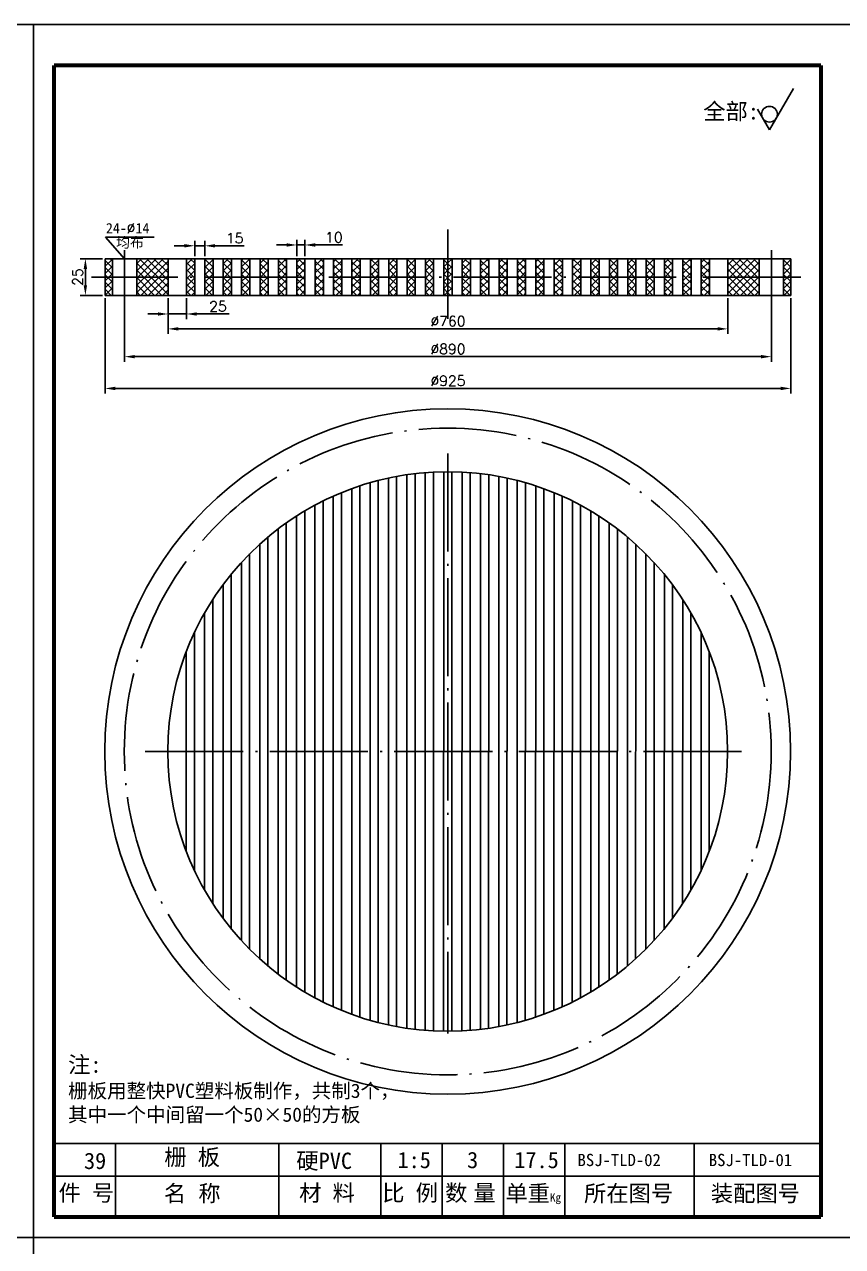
# Model space of a CAD drawing. Extents: x -699 to 795, y -2090 to -821.
# Drawn here: x -483.6 to -283.3, y -1120.4 to -821.1 of the extents above; entities that cross this region are included whole.
import ezdxf

# ---------------------------------------------------------------- set-up
doc = ezdxf.new("R2010")
doc.units = 0
doc.header["$MEASUREMENT"] = 0
doc.linetypes.add('ACAD_ISO04W100', pattern=[30.5, 24, -3, 0.5, -3])
doc.layers.get('DEFPOINTS').update_dxf_attribs({"linetype": 'CONTINUOUS'})
for name, color, linetype in [('中线', 1, 'ACAD_ISO04W100'), ('文字', 6, 'CONTINUOUS'), ('标注', 5, 'CONTINUOUS'), ('细线', 4, 'CONTINUOUS'), ('边框线', 7, 'CONTINUOUS')]:
    doc.layers.add(name, color=color, linetype=linetype)
doc.styles.get("Standard").update_dxf_attribs({"font": 'txt.shx'})
doc.styles.add('临时', font='SIMFANG.TTF', dxfattribs={"height": 4})
doc.styles.add('文字', font='SIMFANG.TTF', dxfattribs={"height": 5})
doc.dimstyles.new('ISO-25', dxfattribs={"dimtxt": 2.5, "dimasz": 2.5, "dimexe": 1.25, "dimexo": 0.625, "dimtad": 1, "dimdec": 4, "dimdsep": 46, "dimlunit": 6, "dimtxsty": 'Standard', "dimcen": 2.5, "dimadec": 0, "dimazin": 0, "dimtfac": 1, "dimtdec": 4, "dimtmove": 0, "dimatfit": 3, "dimfxl": 1, "dimtolj": 1, "dimtzin": 0, "dimarcsym": 0})
doc.dimstyles.get("Standard").update_dxf_attribs({"dimtxt": 2.5, "dimasz": 2.5, "dimexe": 1.25, "dimexo": 0.625, "dimtad": 1, "dimdec": 4, "dimdsep": 46, "dimlunit": 6, "dimtxsty": 'Standard', "dimcen": 2.5, "dimadec": 0, "dimazin": 0, "dimtfac": 1, "dimtdec": 4, "dimtmove": 0, "dimatfit": 3, "dimfxl": 1, "dimtolj": 1, "dimtzin": 0, "dimarcsym": 0})
pattern_1 = [(45, (0.0656, 7.804), (-0.8838835, 0.8838835), []), (135, (0.0656, 7.804), (-0.8838835, -0.8838835), [])]

# ---------------------------------------------------------------- blocks, each defined once
blk = doc.blocks.new('*D29')
at = {"layer": 'DEFPOINTS', "color": 0}
for p in [(-414.89, -875.11), (-416.89, -878.47), (-414.89, -878.47)]:
    blk.add_point(p, dxfattribs=at)
at = {"layer": '标注', "color": 0, "lineweight": -2}
for p, q in [((-419.39, -875.11), (-421.89, -875.11)), ((-416.89, -877.85), (-416.89, -873.86)), ((-416.89, -875.11), (-414.89, -875.11)), ((-414.89, -877.85), (-414.89, -873.86)), ((-412.39, -875.11), (-405.72, -875.11))]:
    blk.add_line(p, q, dxfattribs=at)
at = {"layer": '标注', "color": 0}
for points in [[(-419.39, -874.69), (-419.39, -875.53), (-416.89, -875.11)], [(-412.39, -874.69), (-412.39, -875.53), (-414.89, -875.11)]]:
    blk.add_solid(points, dxfattribs=at)
at = {"layer": '标注', "color": 0, "insert": (-407.81, -873.24), "char_height": 2.5, "attachment_point": 5}
blk.add_mtext('\\A1;10', dxfattribs=at)
blk = doc.blocks.new('*D30')
at = {"layer": 'DEFPOINTS', "color": 0}
for p in [(-439.39, -875.31), (-441.89, -878.47), (-439.39, -878.47)]:
    blk.add_point(p, dxfattribs=at)
at = {"layer": '标注', "color": 0, "lineweight": -2}
for p, q in [((-444.39, -875.31), (-446.89, -875.31)), ((-441.89, -877.85), (-441.89, -874.06)), ((-441.89, -875.31), (-439.39, -875.31)), ((-439.39, -877.85), (-439.39, -874.06)), ((-436.89, -875.31), (-429.81, -875.31))]:
    blk.add_line(p, q, dxfattribs=at)
at = {"layer": '标注', "color": 0}
for points in [[(-444.39, -874.89), (-444.39, -875.73), (-441.89, -875.31)], [(-436.89, -874.89), (-436.89, -875.73), (-439.39, -875.31)]]:
    blk.add_solid(points, dxfattribs=at)
at = {"layer": '标注', "color": 0, "insert": (-432.1, -873.43), "char_height": 2.5, "attachment_point": 5}
blk.add_mtext('\\A1;15', dxfattribs=at)
blk = doc.blocks.new('*D31')
at = {"layer": 'DEFPOINTS', "color": 0}
for p in [(-448.39, -887.47), (-311.39, -887.47), (-448.39, -895.66)]:
    blk.add_point(p, dxfattribs=at)
at = {"layer": '标注', "color": 0, "lineweight": -2}
for p, q in [((-448.39, -888.1), (-448.39, -896.91)), ((-311.39, -888.1), (-311.39, -896.91)), ((-313.89, -895.66), (-445.89, -895.66))]:
    blk.add_line(p, q, dxfattribs=at)
at = {"layer": '标注', "color": 0}
for points in [[(-445.89, -895.24), (-445.89, -896.07), (-448.39, -895.66)], [(-313.89, -895.24), (-313.89, -896.07), (-311.39, -895.66)]]:
    blk.add_solid(points, dxfattribs=at)
at = {"layer": '标注', "color": 0, "insert": (-379.89, -893.78), "char_height": 2.5, "attachment_point": 5}
blk.add_mtext('\\A1;%%c760', dxfattribs=at)
blk = doc.blocks.new('*D101')
at = {"layer": 'DEFPOINTS', "color": 0}
for p in [(-459.05, -887.47), (-300.73, -887.47), (-300.73, -902.46)]:
    blk.add_point(p, dxfattribs=at)
at = {"layer": '标注', "color": 0, "lineweight": -2}
for p, q in [((-459.05, -888.1), (-459.05, -903.71)), ((-300.73, -888.1), (-300.73, -903.71)), ((-456.55, -902.46), (-303.23, -902.46))]:
    blk.add_line(p, q, dxfattribs=at)
at = {"layer": '标注', "color": 0}
for points in [[(-456.55, -902.05), (-456.55, -902.88), (-459.05, -902.46)], [(-303.23, -902.05), (-303.23, -902.88), (-300.73, -902.46)]]:
    blk.add_solid(points, dxfattribs=at)
at = {"layer": '标注', "color": 0, "insert": (-379.89, -900.59), "char_height": 2.5, "attachment_point": 5}
blk.add_mtext('\\A1;%%c890', dxfattribs=at)
blk = doc.blocks.new('*D102')
at = {"layer": 'DEFPOINTS', "color": 0}
for p in [(-463.81, -887.47), (-295.97, -887.47), (-463.81, -910.24)]:
    blk.add_point(p, dxfattribs=at)
at = {"layer": '标注', "color": 0, "lineweight": -2}
for p, q in [((-463.81, -888.1), (-463.81, -911.49)), ((-295.97, -888.1), (-295.97, -911.49)), ((-298.47, -910.24), (-461.31, -910.24))]:
    blk.add_line(p, q, dxfattribs=at)
at = {"layer": '标注', "color": 0}
for points in [[(-461.31, -909.82), (-461.31, -910.66), (-463.81, -910.24)], [(-298.47, -909.82), (-298.47, -910.66), (-295.97, -910.24)]]:
    blk.add_solid(points, dxfattribs=at)
at = {"layer": '标注', "color": 0, "insert": (-379.89, -908.36), "char_height": 2.5, "attachment_point": 5}
blk.add_mtext('\\A1;%%c925', dxfattribs=at)
blk = doc.blocks.new('*D103')
at = {"layer": 'DEFPOINTS', "color": 0}
for p in [(-448.39, -887.47), (-443.89, -887.47), (-443.89, -892.01)]:
    blk.add_point(p, dxfattribs=at)
at = {"layer": '标注', "color": 0, "lineweight": -2}
for p, q in [((-448.39, -888.1), (-448.39, -893.26)), ((-443.89, -888.1), (-443.89, -893.26)), ((-450.89, -892.01), (-453.39, -892.01)), ((-448.39, -892.01), (-443.89, -892.01)), ((-441.39, -892.01), (-433.47, -892.01))]:
    blk.add_line(p, q, dxfattribs=at)
at = {"layer": '标注', "color": 0}
for points in [[(-450.89, -891.6), (-450.89, -892.43), (-448.39, -892.01)], [(-441.39, -891.6), (-441.39, -892.43), (-443.89, -892.01)]]:
    blk.add_solid(points, dxfattribs=at)
at = {"layer": '标注', "color": 0, "insert": (-436.18, -890.14), "char_height": 2.5, "attachment_point": 5}
blk.add_mtext('\\A1;25', dxfattribs=at)
blk = doc.blocks.new('*D104')
at = {"layer": 'DEFPOINTS', "color": 0}
for p in [(-463.81, -878.47), (-468.64, -887.47), (-463.81, -887.47)]:
    blk.add_point(p, dxfattribs=at)
at = {"layer": '标注', "color": 0, "lineweight": -2}
for p, q in [((-464.43, -878.47), (-469.89, -878.47)), ((-468.64, -880.97), (-468.64, -884.97)), ((-464.43, -887.47), (-469.89, -887.47))]:
    blk.add_line(p, q, dxfattribs=at)
at = {"layer": '标注', "color": 0}
for points in [[(-469.06, -880.97), (-468.23, -880.97), (-468.64, -878.47)], [(-469.06, -884.97), (-468.23, -884.97), (-468.64, -887.47)]]:
    blk.add_solid(points, dxfattribs=at)
at = {"layer": '标注', "color": 0, "insert": (-470.52, -882.97), "char_height": 2.5, "attachment_point": 5, "rotation": 90}
blk.add_mtext('\\A1;25', dxfattribs=at)

msp = doc.modelspace()

# ---------------------------------------------------------------- hatches: boundary and pattern name
at = {"layer": '标注'}
h = msp.add_hatch(dxfattribs=at)
h.set_pattern_fill('ANSI37', color=256, scale=10, style=0)
h.set_pattern_definition(pattern_1)
h.paths.add_polyline_path([(-463.80712, -887.47049), (-462.02613, -887.47049), (-462.02613, -878.47049), (-463.80712, -878.47049)])
h.paths.add_polyline_path([(-456.08235, -878.47049), (-456.08235, -887.47049), (-448.39083, -887.47049), (-448.39083, -878.47049)])
h = msp.add_hatch(dxfattribs=at)
h.set_pattern_fill('ANSI37', color=256, scale=10, style=0)
h.set_pattern_definition(pattern_1)
h.paths.add_polyline_path([(-295.97453, -878.47049), (-297.75552, -878.47049), (-297.75552, -887.47049), (-295.97453, -887.47049)])
h.paths.add_polyline_path([(-303.69931, -882.97049), (-303.69931, -878.47049), (-311.39083, -878.47049), (-311.39083, -882.97049)])
h.paths.add_polyline_path([(-303.69931, -887.47049), (-303.69931, -882.97049), (-311.39083, -882.97049), (-311.39083, -887.47049)])

# ---------------------------------------------------------------- linework, layer by layer
at = {"layer": '中线'}
for p, q in [((-379.89083, -871.33345), (-379.89083, -893.16383)), ((-459.05424, -876.4002), (-459.05424, -888.98352)), ((-300.72742, -876.4002), (-300.72742, -888.98352)), ((-293.5124, -882.97049), (-467.1185, -882.97049)), ((-379.92015, -926.16369), (-379.95706, -1068.18964)), ((-454.01872, -999.1425), (-305.8768, -999.1425))]:
    msp.add_line(p, q, dxfattribs=at)
msp.add_circle((-379.9564, -999.1425), 79.1663, dxfattribs=at)
at = {"layer": '文字'}
for p, q in [((-461.30638, -1113.11101), (-461.30638, -1095.11101)), ((-421.30638, -1113.11101), (-421.30638, -1095.11101)), ((-396.30638, -1113.11101), (-396.30638, -1095.11101)), ((-381.30638, -1113.11101), (-381.30638, -1095.11101)), ((-366.30638, -1113.11101), (-366.30638, -1095.11101)), ((-351.30638, -1113.11101), (-351.30638, -1095.11101)), ((-319.59138, -1095.11101), (-319.59138, -1113.11101)), ((-288.55638, -1103.11101), (-476.30638, -1103.11101))]:
    msp.add_line(p, q, dxfattribs=at)
at = {"layer": '标注'}
for p, q in [((-301.18899, -846.93068), (-295.33082, -836.78403)), ((-304.11807, -841.85735), (-301.18899, -846.93068)), ((-459.05424, -878.47049), (-463.70002, -873.21984)), ((-463.70002, -873.21984), (-451.84247, -873.21984)), ((-443.89083, -879.8619), (-442.49942, -878.47049)), ((-441.89083, -881.36811), (-443.89083, -879.36811)), ((-443.89083, -881.62967), (-441.89083, -879.62967)), ((-441.89083, -879.60034), (-443.02068, -878.47049)), ((-439.39083, -878.89744), (-438.96388, -878.47049)), ((-437.39083, -880.56481), (-439.39083, -878.56481)), ((-439.39083, -880.6652), (-437.39083, -878.6652)), ((-437.39083, -878.79704), (-437.71738, -878.47049)), ((-434.89083, -879.70074), (-433.66058, -878.47049)), ((-434.89083, -881.4685), (-432.89083, -879.4685)), ((-432.89083, -881.52928), (-434.89083, -879.52928)), ((-432.89083, -879.76151), (-434.18184, -878.47049)), ((-430.39083, -878.73627), (-430.12505, -878.47049)), ((-430.39083, -880.50404), (-428.39083, -878.50404)), ((-428.39083, -880.72597), (-430.39083, -878.72597)), ((-428.39083, -878.95821), (-428.87854, -878.47049)), ((-425.89083, -879.53957), (-424.82175, -878.47049)), ((-425.89083, -881.30734), (-423.89083, -879.30734)), ((-423.89083, -881.69044), (-425.89083, -879.69044)), ((-423.89083, -879.92267), (-425.34301, -878.47049)), ((-421.39083, -878.57511), (-421.28621, -878.47049)), ((-421.39083, -880.34287), (-419.51845, -878.47049)), ((-419.39083, -880.88714), (-421.39083, -878.88714)), ((-419.39083, -879.11937), (-420.03971, -878.47049)), ((-416.89083, -879.37841), (-415.98291, -878.47049)), ((-416.89083, -881.14617), (-414.89083, -879.14617)), ((-414.89083, -880.08384), (-416.50417, -878.47049)), ((-412.39083, -880.18171), (-410.67961, -878.47049)), ((-410.39083, -881.04831), (-412.39083, -879.04831)), ((-410.39083, -879.28054), (-411.20087, -878.47049)), ((-407.89083, -879.21724), (-407.14408, -878.47049)), ((-407.89083, -880.98501), (-405.89083, -878.98501)), ((-405.89083, -880.245), (-407.66534, -878.47049)), ((-405.89083, -878.47724), (-405.89757, -878.47049)), ((-403.39083, -880.02054), (-401.84078, -878.47049)), ((-401.39083, -881.20947), (-403.39083, -879.20947)), ((-403.39083, -881.78831), (-401.39083, -879.78831)), ((-401.39083, -879.4417), (-402.36204, -878.47049)), ((-398.89083, -879.05608), (-398.30524, -878.47049)), ((-398.89083, -880.82384), (-396.89083, -878.82384)), ((-396.89083, -880.40617), (-398.8265, -878.47049)), ((-396.89083, -878.6384), (-397.05874, -878.47049)), ((-394.39083, -879.85938), (-393.00194, -878.47049)), ((-392.39083, -881.37064), (-394.39083, -879.37064)), ((-394.39083, -881.62714), (-392.39083, -879.62714)), ((-392.39083, -879.60287), (-393.5232, -878.47049)), ((-389.89083, -878.89491), (-389.46641, -878.47049)), ((-387.89083, -880.56733), (-389.89083, -878.56733)), ((-389.89083, -880.66268), (-387.89083, -878.66268)), ((-387.89083, -878.79957), (-388.2199, -878.47049)), ((-385.39083, -879.69821), (-384.16311, -878.47049)), ((-385.39083, -881.46598), (-383.39083, -879.46598)), ((-383.39083, -881.5318), (-385.39083, -879.5318)), ((-383.39083, -879.76403), (-384.68437, -878.47049)), ((-380.89083, -878.73375), (-380.62757, -878.47049)), ((-379.89083, -879.7285), (-380.89083, -878.7285)), ((-380.89083, -880.50151), (-379.89083, -879.50151)), ((-379.89083, -879.50151), (-378.89083, -878.50151)), ((-378.89083, -880.7285), (-379.89083, -879.7285)), ((-378.89083, -878.96073), (-379.38107, -878.47049)), ((-376.39083, -879.53705), (-375.32427, -878.47049)), ((-376.39083, -881.30481), (-374.39083, -879.30481)), ((-374.39083, -881.69297), (-376.39083, -879.69297)), ((-374.39083, -879.9252), (-375.84553, -878.47049)), ((-371.89083, -878.57258), (-371.78874, -878.47049)), ((-371.89083, -880.34035), (-370.02097, -878.47049)), ((-369.89083, -880.88967), (-371.89083, -878.88967)), ((-369.89083, -879.1219), (-370.54223, -878.47049)), ((-367.39083, -879.37588), (-366.48544, -878.47049)), ((-367.39083, -881.14365), (-365.39083, -879.14365)), ((-365.39083, -880.08636), (-367.0067, -878.47049)), ((-362.89083, -880.17918), (-361.18214, -878.47049)), ((-360.89083, -881.05083), (-362.89083, -879.05083)), ((-360.89083, -879.28306), (-361.7034, -878.47049)), ((-358.39083, -879.21472), (-357.6466, -878.47049)), ((-358.39083, -880.98248), (-356.39083, -878.98248)), ((-356.39083, -880.24753), (-358.16786, -878.47049)), ((-356.39083, -878.47976), (-356.4001, -878.47049)), ((-353.89083, -880.01802), (-352.3433, -878.47049)), ((-351.89083, -881.212), (-353.89083, -879.212)), ((-353.89083, -881.78578), (-351.89083, -879.78578)), ((-351.89083, -879.44423), (-352.86456, -878.47049)), ((-349.39083, -879.05355), (-348.80777, -878.47049)), ((-349.39083, -880.82132), (-347.39083, -878.82132)), ((-347.39083, -880.40869), (-349.32903, -878.47049)), ((-347.39083, -878.64093), (-347.56126, -878.47049)), ((-344.89083, -879.85685), (-343.50447, -878.47049)), ((-342.89083, -881.37316), (-344.89083, -879.37316)), ((-344.89083, -881.62462), (-342.89083, -879.62462)), ((-342.89083, -879.60539), (-344.02573, -878.47049)), ((-340.39083, -878.89239), (-339.96893, -878.47049)), ((-338.39083, -880.56986), (-340.39083, -878.56986)), ((-340.39083, -880.66015), (-338.39083, -878.66015)), ((-338.39083, -878.80209), (-338.72243, -878.47049)), ((-335.89083, -879.69569), (-334.66563, -878.47049)), ((-335.89083, -881.46345), (-333.89083, -879.46345)), ((-333.89083, -881.53433), (-335.89083, -879.53433)), ((-333.89083, -879.76656), (-335.18689, -878.47049)), ((-331.39083, -878.73122), (-331.1301, -878.47049)), ((-331.39083, -880.49899), (-329.39083, -878.49899)), ((-329.39083, -880.73103), (-331.39083, -878.73103)), ((-329.39083, -878.96326), (-329.88359, -878.47049)), ((-326.89083, -879.53452), (-325.8268, -878.47049)), ((-326.89083, -881.30229), (-324.89083, -879.30229)), ((-324.89083, -881.69549), (-326.89083, -879.69549)), ((-324.89083, -879.92772), (-326.34806, -878.47049)), ((-322.39083, -878.57006), (-322.29126, -878.47049)), ((-322.39083, -880.33782), (-320.5235, -878.47049)), ((-320.39083, -880.89219), (-322.39083, -878.89219)), ((-320.39083, -879.12442), (-321.04476, -878.47049)), ((-317.89083, -879.37336), (-316.98796, -878.47049)), ((-317.89083, -881.14112), (-315.89083, -879.14112)), ((-315.89083, -880.08889), (-317.50922, -878.47049)), ((-442.05621, -882.97049), (-443.89083, -881.13588)), ((-443.46388, -882.97049), (-441.89083, -881.39744)), ((-437.39083, -882.33258), (-439.39083, -880.33258)), ((-439.39083, -882.43297), (-437.39083, -880.43297)), ((-438.52068, -882.97049), (-439.39083, -882.10034)), ((-438.16058, -882.97049), (-437.39083, -882.20074)), ((-433.21738, -882.97049), (-434.89083, -881.29704)), ((-434.62505, -882.97049), (-432.89083, -881.23627)), ((-430.39083, -882.27181), (-428.39083, -880.27181)), ((-428.39083, -882.49374), (-430.39083, -880.49374)), ((-429.68184, -882.97049), (-430.39083, -882.26151)), ((-429.32175, -882.97049), (-428.39083, -882.03957)), ((-424.37854, -882.97049), (-425.89083, -881.45821)), ((-425.78621, -882.97049), (-423.89083, -881.07511)), ((-421.39083, -882.11064), (-419.39083, -880.11064)), ((-419.39083, -882.65491), (-421.39083, -880.65491)), ((-420.84301, -882.97049), (-421.39083, -882.42267)), ((-420.48291, -882.97049), (-419.39083, -881.87841)), ((-414.89083, -881.85161), (-416.89083, -879.85161)), ((-416.89083, -882.91394), (-414.89083, -880.91394)), ((-415.53971, -882.97049), (-416.89083, -881.61937)), ((-415.17961, -882.97049), (-414.89083, -882.68171)), ((-412.39083, -881.94948), (-410.39083, -879.94948)), ((-410.39083, -882.81607), (-412.39083, -880.81607)), ((-412.00417, -882.97049), (-412.39083, -882.58384)), ((-411.64408, -882.97049), (-410.39083, -881.71724)), ((-405.89083, -882.01277), (-407.89083, -880.01277)), ((-407.89083, -882.75278), (-405.89083, -880.75278)), ((-406.70087, -882.97049), (-407.89083, -881.78054)), ((-406.34078, -882.97049), (-405.89083, -882.52054)), ((-401.39757, -882.97049), (-403.39083, -880.97724)), ((-403.16534, -882.97049), (-403.39083, -882.745)), ((-402.80524, -882.97049), (-401.39083, -881.55608)), ((-396.89083, -882.17394), (-398.89083, -880.17394)), ((-398.89083, -882.59161), (-396.89083, -880.59161)), ((-397.86204, -882.97049), (-398.89083, -881.9417)), ((-397.50194, -882.97049), (-396.89083, -882.35938)), ((-392.55874, -882.97049), (-394.39083, -881.1384)), ((-393.96641, -882.97049), (-392.39083, -881.39491)), ((-387.89083, -882.3351), (-389.89083, -880.3351)), ((-389.89083, -882.43045), (-387.89083, -880.43045)), ((-389.0232, -882.97049), (-389.89083, -882.10287)), ((-388.66311, -882.97049), (-387.89083, -882.19821)), ((-383.7199, -882.97049), (-385.39083, -881.29957)), ((-385.12757, -882.97049), (-383.39083, -881.23375)), ((-379.89083, -881.49627), (-380.89083, -880.49627)), ((-380.89083, -882.26928), (-379.89083, -881.26928)), ((-380.18437, -882.97049), (-380.89083, -882.26403)), ((-379.89083, -881.26928), (-378.89083, -880.26928)), ((-378.89083, -882.49627), (-379.89083, -881.49627)), ((-379.82427, -882.97049), (-378.89083, -882.03705)), ((-374.88107, -882.97049), (-376.39083, -881.46073)), ((-376.28874, -882.97049), (-374.39083, -881.07258)), ((-371.89083, -882.10811), (-369.89083, -880.10811)), ((-369.89083, -882.65743), (-371.89083, -880.65743)), ((-371.34553, -882.97049), (-371.89083, -882.4252)), ((-370.98544, -882.97049), (-369.89083, -881.87588)), ((-365.39083, -881.85413), (-367.39083, -879.85413)), ((-367.39083, -882.91142), (-365.39083, -880.91142)), ((-366.04223, -882.97049), (-367.39083, -881.6219)), ((-365.68214, -882.97049), (-365.39083, -882.67918)), ((-362.89083, -881.94695), (-360.89083, -879.94695)), ((-360.89083, -882.8186), (-362.89083, -880.8186)), ((-362.5067, -882.97049), (-362.89083, -882.58636)), ((-362.1466, -882.97049), (-360.89083, -881.71472)), ((-356.39083, -882.0153), (-358.39083, -880.0153)), ((-358.39083, -882.75025), (-356.39083, -880.75025)), ((-357.2034, -882.97049), (-358.39083, -881.78306)), ((-356.8433, -882.97049), (-356.39083, -882.51802)), ((-351.9001, -882.97049), (-353.89083, -880.97976)), ((-353.66786, -882.97049), (-353.89083, -882.74753)), ((-353.30777, -882.97049), (-351.89083, -881.55355)), ((-347.39083, -882.17646), (-349.39083, -880.17646)), ((-349.39083, -882.58909), (-347.39083, -880.58909)), ((-348.36456, -882.97049), (-349.39083, -881.94423)), ((-348.00447, -882.97049), (-347.39083, -882.35685)), ((-343.06126, -882.97049), (-344.89083, -881.14093)), ((-344.46893, -882.97049), (-342.89083, -881.39239)), ((-338.39083, -882.33763), (-340.39083, -880.33763)), ((-340.39083, -882.42792), (-338.39083, -880.42792)), ((-339.52573, -882.97049), (-340.39083, -882.10539)), ((-339.16563, -882.97049), (-338.39083, -882.19569)), ((-334.22243, -882.97049), (-335.89083, -881.30209)), ((-335.6301, -882.97049), (-333.89083, -881.23122)), ((-331.39083, -882.26675), (-329.39083, -880.26675)), ((-329.39083, -882.49879), (-331.39083, -880.49879)), ((-330.68689, -882.97049), (-331.39083, -882.26656)), ((-330.3268, -882.97049), (-329.39083, -882.03452)), ((-325.38359, -882.97049), (-326.89083, -881.46326)), ((-326.79126, -882.97049), (-324.89083, -881.07006)), ((-322.39083, -882.10559), (-320.39083, -880.10559)), ((-320.39083, -882.65996), (-322.39083, -880.65996)), ((-321.84806, -882.97049), (-322.39083, -882.42772)), ((-321.48796, -882.97049), (-320.39083, -881.87336)), ((-315.89083, -881.85666), (-317.89083, -879.85666)), ((-317.89083, -882.90889), (-315.89083, -880.90889)), ((-316.54476, -882.97049), (-317.89083, -881.62442)), ((-316.18466, -882.97049), (-315.89083, -882.67666)), ((-443.82398, -882.97049), (-443.89083, -882.90364)), ((-443.89083, -883.39744), (-443.46388, -882.97049)), ((-443.89083, -885.1652), (-441.89083, -883.1652)), ((-441.89083, -886.67141), (-443.89083, -884.67141)), ((-443.89083, -886.93297), (-441.89083, -884.93297)), ((-441.89083, -884.90364), (-443.82398, -882.97049)), ((-441.89083, -883.13588), (-442.05621, -882.97049)), ((-439.39083, -884.20074), (-438.16058, -882.97049)), ((-437.39083, -885.86811), (-439.39083, -883.86811)), ((-439.39083, -885.9685), (-437.39083, -883.9685)), ((-437.55621, -887.47049), (-439.39083, -885.63588)), ((-439.12505, -887.47049), (-437.39083, -885.73627)), ((-437.39083, -884.10034), (-438.52068, -882.97049)), ((-434.89083, -883.23627), (-434.62505, -882.97049)), ((-434.89083, -885.00404), (-432.89083, -883.00404)), ((-432.89083, -885.06481), (-434.89083, -883.06481)), ((-434.89083, -886.77181), (-432.89083, -884.77181)), ((-432.89083, -886.83258), (-434.89083, -884.83258)), ((-432.89083, -883.29704), (-433.21738, -882.97049)), ((-430.39083, -884.03957), (-429.32175, -882.97049)), ((-430.39083, -885.80734), (-428.39083, -883.80734)), ((-428.39083, -886.02928), (-430.39083, -884.02928)), ((-430.28621, -887.47049), (-428.39083, -885.57511)), ((-428.39083, -884.26151), (-429.68184, -882.97049)), ((-425.89083, -883.07511), (-425.78621, -882.97049)), ((-425.89083, -884.84287), (-424.01845, -882.97049)), ((-423.89083, -885.22597), (-425.89083, -883.22597)), ((-425.89083, -886.61064), (-423.89083, -884.61064)), ((-423.89083, -886.99374), (-425.89083, -884.99374)), ((-423.89083, -883.45821), (-424.37854, -882.97049)), ((-424.01845, -882.97049), (-423.89083, -882.84287)), ((-421.39083, -883.87841), (-420.48291, -882.97049)), ((-421.39083, -885.64617), (-419.39083, -883.64617)), ((-419.39083, -886.19044), (-421.39083, -884.19044)), ((-421.39083, -887.41394), (-419.39083, -885.41394)), ((-419.39083, -884.42267), (-420.84301, -882.97049)), ((-416.89083, -884.68171), (-415.17961, -882.97049)), ((-414.89083, -885.38714), (-416.89083, -883.38714)), ((-416.89083, -886.44948), (-414.89083, -884.44948)), ((-414.89083, -887.15491), (-416.89083, -885.15491)), ((-414.89083, -883.61937), (-415.53971, -882.97049)), ((-412.39083, -883.71724), (-411.64408, -882.97049)), ((-412.39083, -885.48501), (-410.39083, -883.48501)), ((-410.39083, -886.35161), (-412.39083, -884.35161)), ((-412.39083, -887.25278), (-410.39083, -885.25278)), ((-410.39083, -884.58384), (-412.00417, -882.97049)), ((-407.89083, -884.52054), (-406.34078, -882.97049)), ((-405.89083, -885.54831), (-407.89083, -883.54831)), ((-407.89083, -886.28831), (-405.89083, -884.28831)), ((-405.89083, -887.31607), (-407.89083, -885.31607)), ((-405.89083, -883.78054), (-406.70087, -882.97049)), ((-403.39083, -883.55608), (-402.80524, -882.97049)), ((-403.39083, -885.32384), (-401.39083, -883.32384)), ((-401.39083, -886.51277), (-403.39083, -884.51277)), ((-403.39083, -887.09161), (-401.39083, -885.09161)), ((-401.39083, -884.745), (-403.16534, -882.97049)), ((-401.39083, -882.97724), (-401.39757, -882.97049)), ((-398.89083, -884.35938), (-397.50194, -882.97049)), ((-396.89083, -885.70947), (-398.89083, -883.70947)), ((-398.89083, -886.12714), (-396.89083, -884.12714)), ((-396.89757, -887.47049), (-398.89083, -885.47724)), ((-396.89083, -883.9417), (-397.86204, -882.97049)), ((-394.3265, -882.97049), (-394.39083, -882.90617)), ((-394.39083, -883.39491), (-393.96641, -882.97049)), ((-394.39083, -885.16268), (-392.39083, -883.16268)), ((-392.39083, -886.67394), (-394.39083, -884.67394)), ((-394.39083, -886.93045), (-392.39083, -884.93045)), ((-392.39083, -884.90617), (-394.3265, -882.97049)), ((-392.39083, -883.1384), (-392.55874, -882.97049)), ((-389.89083, -884.19821), (-388.66311, -882.97049)), ((-387.89083, -885.87064), (-389.89083, -883.87064)), ((-389.89083, -885.96598), (-387.89083, -883.96598)), ((-388.05874, -887.47049), (-389.89083, -885.6384)), ((-389.62757, -887.47049), (-387.89083, -885.73375)), ((-387.89083, -884.10287), (-389.0232, -882.97049)), ((-385.39083, -883.23375), (-385.12757, -882.97049)), ((-385.39083, -885.00151), (-383.39083, -883.00151)), ((-383.39083, -885.06733), (-385.39083, -883.06733)), ((-385.39083, -886.76928), (-383.39083, -884.76928)), ((-383.39083, -886.8351), (-385.39083, -884.8351)), ((-383.39083, -883.29957), (-383.7199, -882.97049)), ((-380.89083, -884.03705), (-379.89083, -883.03705)), ((-379.89083, -885.0318), (-380.89083, -884.0318)), ((-380.89083, -885.80481), (-379.89083, -884.80481)), ((-379.89083, -883.26403), (-380.18437, -882.97049)), ((-379.89083, -883.03705), (-379.82427, -882.97049)), ((-378.89083, -884.26403), (-379.89083, -883.26403)), ((-379.89083, -884.80481), (-378.89083, -883.80481)), ((-378.89083, -886.0318), (-379.89083, -885.0318)), ((-379.89083, -886.57258), (-378.89083, -885.57258)), ((-376.39083, -883.07258), (-376.28874, -882.97049)), ((-376.39083, -884.84035), (-374.52097, -882.97049)), ((-374.39083, -885.2285), (-376.39083, -883.2285)), ((-376.39083, -886.60811), (-374.39083, -884.60811)), ((-374.39083, -886.99627), (-376.39083, -884.99627)), ((-374.39083, -883.46073), (-374.88107, -882.97049)), ((-374.52097, -882.97049), (-374.39083, -882.84035)), ((-371.89083, -883.87588), (-370.98544, -882.97049)), ((-371.89083, -885.64365), (-369.89083, -883.64365)), ((-369.89083, -886.19297), (-371.89083, -884.19297)), ((-371.89083, -887.41142), (-369.89083, -885.41142)), ((-369.89083, -884.4252), (-371.34553, -882.97049)), ((-367.39083, -884.67918), (-365.68214, -882.97049)), ((-365.39083, -885.38967), (-367.39083, -883.38967)), ((-367.39083, -886.44695), (-365.39083, -884.44695)), ((-365.39083, -887.15743), (-367.39083, -885.15743)), ((-365.39083, -883.6219), (-366.04223, -882.97049)), ((-362.89083, -883.71472), (-362.1466, -882.97049)), ((-362.89083, -885.48248), (-360.89083, -883.48248)), ((-360.89083, -886.35413), (-362.89083, -884.35413)), ((-362.89083, -887.25025), (-360.89083, -885.25025)), ((-360.89083, -884.58636), (-362.5067, -882.97049)), ((-358.39083, -884.51802), (-356.8433, -882.97049)), ((-356.39083, -885.55083), (-358.39083, -883.55083)), ((-358.39083, -886.28578), (-356.39083, -884.28578)), ((-356.39083, -887.3186), (-358.39083, -885.3186)), ((-356.39083, -883.78306), (-357.2034, -882.97049)), ((-353.89083, -883.55355), (-353.30777, -882.97049)), ((-353.89083, -885.32132), (-351.89083, -883.32132)), ((-351.89083, -886.5153), (-353.89083, -884.5153)), ((-353.89083, -887.08909), (-351.89083, -885.08909)), ((-351.89083, -884.74753), (-353.66786, -882.97049)), ((-351.89083, -882.97976), (-351.9001, -882.97049)), ((-349.39083, -884.35685), (-348.00447, -882.97049)), ((-347.39083, -885.712), (-349.39083, -883.712)), ((-349.39083, -886.12462), (-347.39083, -884.12462)), ((-347.4001, -887.47049), (-349.39083, -885.47976)), ((-347.39083, -883.94423), (-348.36456, -882.97049)), ((-344.82903, -882.97049), (-344.89083, -882.90869)), ((-344.89083, -883.39239), (-344.46893, -882.97049)), ((-344.89083, -885.16015), (-342.89083, -883.16015)), ((-342.89083, -886.67646), (-344.89083, -884.67646)), ((-344.89083, -886.92792), (-342.89083, -884.92792)), ((-342.89083, -884.90869), (-344.82903, -882.97049)), ((-342.89083, -883.14093), (-343.06126, -882.97049)), ((-340.39083, -884.19569), (-339.16563, -882.97049)), ((-338.39083, -885.87316), (-340.39083, -883.87316)), ((-340.39083, -885.96345), (-338.39083, -883.96345)), ((-338.56126, -887.47049), (-340.39083, -885.64093)), ((-340.1301, -887.47049), (-338.39083, -885.73122)), ((-338.39083, -884.10539), (-339.52573, -882.97049)), ((-335.89083, -883.23122), (-335.6301, -882.97049)), ((-335.89083, -884.99899), (-333.89083, -882.99899)), ((-333.89083, -885.06986), (-335.89083, -883.06986)), ((-335.89083, -886.76675), (-333.89083, -884.76675)), ((-333.89083, -886.83763), (-335.89083, -884.83763)), ((-333.89083, -883.30209), (-334.22243, -882.97049)), ((-331.39083, -884.03452), (-330.3268, -882.97049)), ((-331.39083, -885.80229), (-329.39083, -883.80229)), ((-329.39083, -886.03433), (-331.39083, -884.03433)), ((-331.29126, -887.47049), (-329.39083, -885.57006)), ((-329.39083, -884.26656), (-330.68689, -882.97049)), ((-326.89083, -883.07006), (-326.79126, -882.97049)), ((-326.89083, -884.83782), (-325.0235, -882.97049)), ((-324.89083, -885.23103), (-326.89083, -883.23103)), ((-326.89083, -886.60559), (-324.89083, -884.60559)), ((-324.89083, -886.99879), (-326.89083, -884.99879)), ((-324.89083, -883.46326), (-325.38359, -882.97049)), ((-325.0235, -882.97049), (-324.89083, -882.83782)), ((-322.39083, -883.87336), (-321.48796, -882.97049)), ((-322.39083, -885.64112), (-320.39083, -883.64112)), ((-320.39083, -886.19549), (-322.39083, -884.19549)), ((-322.39083, -887.40889), (-320.39083, -885.40889)), ((-320.39083, -884.42772), (-321.84806, -882.97049)), ((-317.89083, -884.67666), (-316.18466, -882.97049)), ((-315.89083, -885.39219), (-317.89083, -883.39219)), ((-317.89083, -886.44442), (-315.89083, -884.44442)), ((-315.89083, -887.15996), (-317.89083, -885.15996)), ((-315.89083, -883.62442), (-316.54476, -882.97049)), ((-442.85951, -887.47049), (-443.89083, -886.43918)), ((-442.66058, -887.47049), (-441.89083, -886.70074)), ((-439.32398, -887.47049), (-439.39083, -887.40364)), ((-434.02068, -887.47049), (-434.89083, -886.60034)), ((-433.82175, -887.47049), (-432.89083, -886.53957)), ((-428.71738, -887.47049), (-430.39083, -885.79704)), ((-428.51845, -887.47049), (-428.39083, -887.34287)), ((-425.18184, -887.47049), (-425.89083, -886.76151)), ((-424.98291, -887.47049), (-423.89083, -886.37841)), ((-419.87854, -887.47049), (-421.39083, -885.95821)), ((-419.67961, -887.47049), (-419.39083, -887.18171)), ((-416.34301, -887.47049), (-416.89083, -886.92267)), ((-416.14408, -887.47049), (-414.89083, -886.21724)), ((-411.03971, -887.47049), (-412.39083, -886.11937)), ((-410.84078, -887.47049), (-410.39083, -887.02054)), ((-407.50417, -887.47049), (-407.89083, -887.08384)), ((-407.30524, -887.47049), (-405.89083, -886.05608)), ((-402.20087, -887.47049), (-403.39083, -886.28054)), ((-402.00194, -887.47049), (-401.39083, -886.85938)), ((-398.66534, -887.47049), (-398.89083, -887.245)), ((-398.46641, -887.47049), (-396.89083, -885.89491)), ((-393.36204, -887.47049), (-394.39083, -886.4417)), ((-393.16311, -887.47049), (-392.39083, -886.69821)), ((-389.8265, -887.47049), (-389.89083, -887.40617)), ((-384.5232, -887.47049), (-385.39083, -886.60287)), ((-384.32427, -887.47049), (-383.39083, -886.53705)), ((-379.89083, -886.79957), (-380.89083, -885.79957)), ((-380.78874, -887.47049), (-379.89083, -886.57258)), ((-379.2199, -887.47049), (-379.89083, -886.79957)), ((-379.02097, -887.47049), (-378.89083, -887.34035)), ((-375.68437, -887.47049), (-376.39083, -886.76403)), ((-375.48544, -887.47049), (-374.39083, -886.37588)), ((-370.38107, -887.47049), (-371.89083, -885.96073)), ((-370.18214, -887.47049), (-369.89083, -887.17918)), ((-366.84553, -887.47049), (-367.39083, -886.9252)), ((-366.6466, -887.47049), (-365.39083, -886.21472)), ((-361.54223, -887.47049), (-362.89083, -886.1219)), ((-361.3433, -887.47049), (-360.89083, -887.01802)), ((-358.0067, -887.47049), (-358.39083, -887.08636)), ((-357.80777, -887.47049), (-356.39083, -886.05355)), ((-352.7034, -887.47049), (-353.89083, -886.28306)), ((-352.50447, -887.47049), (-351.89083, -886.85685)), ((-349.16786, -887.47049), (-349.39083, -887.24753)), ((-348.96893, -887.47049), (-347.39083, -885.89239)), ((-343.86456, -887.47049), (-344.89083, -886.44423)), ((-343.66563, -887.47049), (-342.89083, -886.69569)), ((-340.32903, -887.47049), (-340.39083, -887.40869)), ((-335.02573, -887.47049), (-335.89083, -886.60539)), ((-334.8268, -887.47049), (-333.89083, -886.53452)), ((-329.72243, -887.47049), (-331.39083, -885.80209)), ((-329.5235, -887.47049), (-329.39083, -887.33782)), ((-326.18689, -887.47049), (-326.89083, -886.76656)), ((-325.98796, -887.47049), (-324.89083, -886.37336)), ((-320.88359, -887.47049), (-322.39083, -885.96326)), ((-320.68466, -887.47049), (-320.39083, -887.17666)), ((-317.34806, -887.47049), (-317.89083, -886.92772)), ((-317.14913, -887.47049), (-315.89083, -886.21219))]:
    msp.add_line(p, q, dxfattribs=at)
msp.add_circle((-301.18899, -843.09114), 1.91977, dxfattribs=at)
at = {"layer": '细线'}
for p, q in [((141.94362, -821.11101), (-699.05638, -821.11101)), ((-481.30638, -821.11101), (-481.30638, -1415.11101)), ((-699.05638, -1118.11101), (141.94362, -1118.11101))]:
    msp.add_line(p, q, dxfattribs=at)
at = {"layer": '边框线'}
for p, q in [((-463.80712, -878.47049), (-379.89083, -878.47049)), ((-463.80712, -878.47049), (-463.80712, -887.47049)), ((-462.02613, -878.47049), (-462.02613, -887.47049)), ((-456.08235, -878.47049), (-456.08235, -887.47049)), ((-448.39083, -878.47049), (-448.39083, -887.47049)), ((-443.89083, -878.47049), (-443.89083, -887.47049)), ((-441.89083, -878.47049), (-441.89083, -887.47049)), ((-439.39083, -878.47049), (-439.39083, -887.47049)), ((-439.39083, -878.47049), (-439.39083, -887.47049)), ((-439.39083, -878.47049), (-439.39083, -887.47049)), ((-437.39083, -878.47049), (-437.39083, -887.47049)), ((-434.89083, -878.47049), (-434.89083, -887.47049)), ((-432.89083, -878.47049), (-432.89083, -887.47049)), ((-430.39083, -878.47049), (-430.39083, -887.47049)), ((-430.39083, -878.47049), (-430.39083, -887.47049)), ((-428.39083, -878.47049), (-428.39083, -887.47049)), ((-425.89083, -878.47049), (-425.89083, -887.47049)), ((-423.89083, -878.47049), (-423.89083, -887.47049)), ((-421.39083, -878.47049), (-421.39083, -887.47049)), ((-419.39083, -878.47049), (-419.39083, -887.47049)), ((-416.89083, -878.47049), (-416.89083, -887.47049)), ((-414.89083, -878.47049), (-414.89083, -887.47049)), ((-412.39083, -878.47049), (-412.39083, -887.47049)), ((-410.39083, -878.47049), (-410.39083, -887.47049)), ((-407.89083, -878.47049), (-407.89083, -887.47049)), ((-405.89083, -878.47049), (-405.89083, -887.47049)), ((-403.39083, -878.47049), (-403.39083, -887.47049)), ((-401.39083, -878.47049), (-401.39083, -887.47049)), ((-398.89083, -878.47049), (-398.89083, -887.47049)), ((-398.89083, -878.47049), (-398.89083, -887.47049)), ((-398.89083, -878.47049), (-398.89083, -887.47049)), ((-396.89083, -878.47049), (-396.89083, -887.47049)), ((-394.39083, -878.47049), (-394.39083, -887.47049)), ((-394.39083, -878.47049), (-394.39083, -887.47049)), ((-392.39083, -878.47049), (-392.39083, -887.47049)), ((-389.89083, -878.47049), (-389.89083, -887.47049)), ((-387.89083, -878.47049), (-387.89083, -887.47049)), ((-385.39083, -878.47049), (-385.39083, -887.47049)), ((-385.39083, -878.47049), (-385.39083, -887.47049)), ((-383.39083, -878.47049), (-383.39083, -887.47049)), ((-380.89083, -878.47049), (-380.89083, -887.47049)), ((-295.97453, -878.47049), (-379.89083, -878.47049)), ((-378.89083, -878.47049), (-378.89083, -887.47049)), ((-376.39083, -878.47049), (-376.39083, -887.47049)), ((-374.39083, -878.47049), (-374.39083, -887.47049)), ((-374.39083, -878.47049), (-374.39083, -887.47049)), ((-371.89083, -878.47049), (-371.89083, -887.47049)), ((-369.89083, -878.47049), (-369.89083, -887.47049)), ((-367.39083, -878.47049), (-367.39083, -887.47049)), ((-365.39083, -878.47049), (-365.39083, -887.47049)), ((-365.39083, -878.47049), (-365.39083, -887.47049)), ((-362.89083, -878.47049), (-362.89083, -887.47049)), ((-360.89083, -878.47049), (-360.89083, -887.47049)), ((-360.89083, -878.47049), (-360.89083, -887.47049)), ((-360.89083, -878.47049), (-360.89083, -887.47049)), ((-358.39083, -878.47049), (-358.39083, -887.47049)), ((-356.39083, -878.47049), (-356.39083, -887.47049)), ((-353.89083, -878.47049), (-353.89083, -887.47049)), ((-351.89083, -878.47049), (-351.89083, -887.47049)), ((-349.39083, -878.47049), (-349.39083, -887.47049)), ((-347.39083, -878.47049), (-347.39083, -887.47049)), ((-344.89083, -878.47049), (-344.89083, -887.47049)), ((-342.89083, -878.47049), (-342.89083, -887.47049)), ((-340.39083, -878.47049), (-340.39083, -887.47049)), ((-338.39083, -878.47049), (-338.39083, -887.47049)), ((-335.89083, -878.47049), (-335.89083, -887.47049)), ((-333.89083, -878.47049), (-333.89083, -887.47049)), ((-331.39083, -878.47049), (-331.39083, -887.47049)), ((-329.39083, -878.47049), (-329.39083, -887.47049)), ((-329.39083, -878.47049), (-329.39083, -887.47049)), ((-326.89083, -878.47049), (-326.89083, -887.47049)), ((-324.89083, -878.47049), (-324.89083, -887.47049)), ((-322.39083, -878.47049), (-322.39083, -887.47049)), ((-320.39083, -878.47049), (-320.39083, -887.47049)), ((-320.39083, -878.47049), (-320.39083, -887.47049)), ((-320.39083, -878.47049), (-320.39083, -887.47049)), ((-317.89083, -878.47049), (-317.89083, -887.47049)), ((-315.89083, -878.47049), (-315.89083, -887.47049)), ((-311.39083, -878.47049), (-311.39083, -887.47049)), ((-303.69931, -878.47049), (-303.69931, -887.47049)), ((-297.75552, -878.47049), (-297.75552, -887.47049)), ((-295.97453, -878.47049), (-295.97453, -887.47049)), ((-463.80712, -887.47049), (-379.89083, -887.47049)), ((-295.97453, -887.47049), (-379.89083, -887.47049)), ((-380.92131, -930.64078), (-380.95692, -1067.64371)), ((-378.92131, -930.64155), (-378.95692, -1067.64398)), ((-398.9564, -933.32377), (-398.9564, -1064.96124)), ((-396.9564, -932.77881), (-396.9564, -1065.5062)), ((-394.4564, -932.18779), (-394.4564, -1066.09721)), ((-392.4564, -931.78548), (-392.4564, -1066.49952)), ((-389.9564, -931.3689), (-389.9564, -1066.91611)), ((-387.9564, -931.10357), (-387.9564, -1067.18143)), ((-385.4564, -930.85569), (-385.4564, -1067.42932)), ((-383.4564, -930.72377), (-383.4564, -1067.56124)), ((-376.42133, -930.72468), (-376.4569, -1067.56215)), ((-374.42137, -930.85712), (-374.45686, -1067.43075)), ((-371.92143, -931.10566), (-371.9568, -1067.18351)), ((-369.9215, -931.3715), (-369.95673, -1066.9187)), ((-367.42161, -931.78874), (-367.45662, -1066.50277)), ((-365.42172, -932.19156), (-365.45652, -1066.10098)), ((-362.92187, -932.78323), (-362.95636, -1065.51062)), ((-360.92201, -933.32871), (-360.95622, -1064.96617)), ((-407.9564, -936.62091), (-407.9564, -1061.6641)), ((-405.9564, -935.76282), (-405.9564, -1062.52219)), ((-403.4564, -934.79363), (-403.4564, -1063.49138)), ((-401.4564, -934.09781), (-401.4564, -1064.1872)), ((-358.42221, -934.1034), (-358.45602, -1064.19279)), ((-356.42239, -934.79974), (-356.45584, -1063.49749)), ((-353.92264, -935.76958), (-353.95559, -1062.52895)), ((-351.92287, -936.62819), (-351.95537, -1061.67138)), ((-412.4564, -938.83809), (-412.4564, -1059.44692)), ((-410.4564, -937.802), (-410.4564, -1060.483)), ((-405.9564, -937.93017), (-405.9564, -1060.35484)), ((-353.92321, -937.93693), (-353.95503, -1060.3616)), ((-349.42317, -937.80993), (-349.45506, -1060.49093)), ((-347.42344, -938.84654), (-347.45479, -1059.45536)), ((-416.9564, -941.49014), (-416.9564, -1056.79486)), ((-414.9564, -940.25423), (-414.9564, -1058.03078)), ((-344.92381, -940.26333), (-344.95442, -1058.03988)), ((-342.92413, -941.49976), (-342.9541, -1056.80448)), ((-421.4564, -944.64051), (-421.4564, -1053.64449)), ((-419.4564, -943.17375), (-419.4564, -1055.11126)), ((-340.42457, -943.18402), (-340.45366, -1055.12152)), ((-338.42495, -944.6513), (-338.45328, -1053.65528)), ((-425.9564, -948.3819), (-425.9564, -1049.90311)), ((-423.9564, -946.63847), (-423.9564, -1051.64654)), ((-419.4564, -945.64048), (-419.4564, -1052.64453)), ((-340.42521, -945.65075), (-340.45302, -1052.65479)), ((-335.92547, -946.64991), (-335.95276, -1051.65797)), ((-333.92593, -948.39386), (-333.95231, -1049.91506)), ((-428.4564, -950.76538), (-428.4564, -1047.51962)), ((-331.42654, -950.77799), (-331.45169, -1047.53223)), ((-430.4564, -952.8574), (-430.4564, -1045.42761)), ((-329.42709, -952.87052), (-329.45115, -1045.44074)), ((-432.9564, -955.74299), (-432.9564, -1042.54202)), ((-326.92784, -955.75677), (-326.9504, -1042.55579)), ((-434.9564, -958.30767), (-434.9564, -1039.97733)), ((-324.92851, -958.32197), (-324.94973, -1039.99163)), ((-437.4564, -961.91093), (-437.4564, -1036.37408)), ((-322.42944, -961.92588), (-322.44879, -1036.38902)), ((-439.4564, -965.19909), (-439.4564, -1033.08592)), ((-437.4564, -965.73359), (-437.4564, -1032.55142)), ((-322.43044, -965.74854), (-322.4478, -1032.56636)), ((-320.4303, -965.21455), (-320.44794, -1033.10139)), ((-441.9564, -970.01584), (-441.9564, -1028.26916)), ((-317.93155, -970.03196), (-317.94669, -1028.28528)), ((-443.9564, -974.72268), (-443.9564, -1023.56233)), ((-315.93277, -974.73932), (-315.94546, -1023.57896)), ((-288.55638, -1095.11101), (-476.30638, -1095.11101))]:
    msp.add_line(p, q, dxfattribs=at)
at = {"layer": '边框线', "const_width": 1}
for points in [[(-288.55638, -831.11101), (-476.30638, -831.11101)], [(-476.30638, -831.11101), (-476.30638, -1113.11101)], [(-288.55638, -1113.11101), (-288.55638, -831.11101)], [(-288.55638, -1113.11101), (-476.30638, -1113.11101)]]:
    msp.add_lwpolyline(points, dxfattribs=at)
at = {"layer": '边框线'}
for centre, radius in [((-379.9564, -999.1425), 83.9163), ((-379.94776, -999.1425), 68.50864)]:
    msp.add_circle(centre, radius, dxfattribs=at)

# ---------------------------------------------------------------- texts
at = {"layer": '文字', "attachment_point": 1, "style": '文字'}
for s, insert, char_height, width in [('39', (-468.98118, -1097.38263), 4, 15), ('栅 板', (-449.32273, -1096.45613), 4, 42.4102), ('硬PVC', (-416.99509, -1097.35966), 4, 27.3113), ('1:5', (-392.23765, -1097.16565), 4, 15.543), ('3', (-375.20785, -1097.16565), 4, 15.543), ('17.5', (-363.65799, -1097.16565), 4, 15.543), ('BSJ-TLD-02', (-348.18134, -1097.66139), 3, 85), ('BSJ-TLD-01', (-316.04705, -1097.66139), 3, 85), ('件 号', (-475.20279, -1105.20937), 4, 18.2593), ('\\fￋￎￌ￥|b0|i0|c134|p2;名  称', (-449.42612, -1105.33293), 4, 23.3386), ('材 料', (-416.3202, -1105.20937), 4, 18.2593), ('比 例', (-395.98034, -1105.20937), 4, 18.2593), ('\\fￋￎￌ￥|b0|i0|c134|p2;数 量', (-380.60347, -1105.20937), 4, 18.2593), ('单重{\\H0.5x;Kg}', (-365.84268, -1105.33293), 4, 23.3386), ('所在图号', (-346.58497, -1105.33293), 4, 23.3386), ('装配图号', (-315.54993, -1105.33293), 4, 23.3386)]:
    msp.add_mtext(s, dxfattribs=dict(at, insert=insert, char_height=char_height, width=width))
at = {"layer": '标注', "attachment_point": 1}
for s, insert, char_height, width, style in [('全部:', (-317.4036, -840.38884), 4, 20.2861, '文字'), ('24-{\\Ftxt.shx|c0;%%c}14', (-463.61514, -869.74286), 2.5, 82.2204289, '文字'), ('均布', (-461.13304, -873.25426), 2.5, 11.725339, '临时'), ('注:\\P{\\H0.875x;栅板用整快PVC塑料板制作，共制3个，其中一个中间留一个50×50的方板}', (-472.87807, -1073.8007), 4, 81.0969912, '临时')]:
    msp.add_mtext(s, dxfattribs=dict(at, insert=insert, char_height=char_height, width=width, style=style))

# ---------------------------------------------------------------- dimensions: what is measured, and where the dimension line sits
at = {"layer": '标注'}
dim = msp.add_linear_dim(base=(-439.39083, -875.30867), p1=(-441.89083, -878.47049), p2=(-439.39083, -878.47049), text='15', dimstyle='ISO-25', override={"dimtxt": 2.5, "dimcen": 3}, dxfattribs=at)
dim.commit()
dim.dimension.update_dxf_attribs({"geometry": '*D30', "text_midpoint": (-432.09916, -873.43367)})
for base, p1, p2, text, picture, middle in [((-414.89083, -875.11147), (-416.89083, -878.47049), (-414.89083, -878.47049), '10', '*D29', (-407.80749, -873.23647)), ((-463.80712, -910.23946), (-295.97453, -887.47049), (-463.80712, -887.47049), '%%c925', '*D102', (-379.89083, -908.36446)), ((-300.72742, -902.46192), (-459.05424, -887.47049), (-300.72742, -887.47049), '%%c890', '*D101', (-379.89083, -900.58692)), ((-443.89083, -892.01316), (-448.39083, -887.47049), (-443.89083, -887.47049), '25', '*D103', (-436.18249, -890.13816))]:
    dim = msp.add_linear_dim(base=base, p1=p1, p2=p2, text=text, dimstyle='Standard', dxfattribs=at)
    dim.commit()
    dim.dimension.update_dxf_attribs({"geometry": picture, "text_midpoint": middle})
dim = msp.add_linear_dim(base=(-468.64374, -887.47049), p1=(-463.80712, -878.47049), p2=(-463.80712, -887.47049), angle=90, text='25', dimstyle='Standard', dxfattribs=at)
dim.commit()
dim.dimension.update_dxf_attribs({"geometry": '*D104', "text_midpoint": (-470.51874, -882.97049)})
dim = msp.add_linear_dim(base=(-448.39083, -895.65602), p1=(-311.39083, -887.47049), p2=(-448.39083, -887.47049), text='%%c760', dimstyle='Standard', dxfattribs=at)
dim.commit()
dim.dimension.update_dxf_attribs({"geometry": '*D31', "text_midpoint": (-379.89083, -895.65602), "dimtype": 160})

doc.saveas('drawing.dxf')
